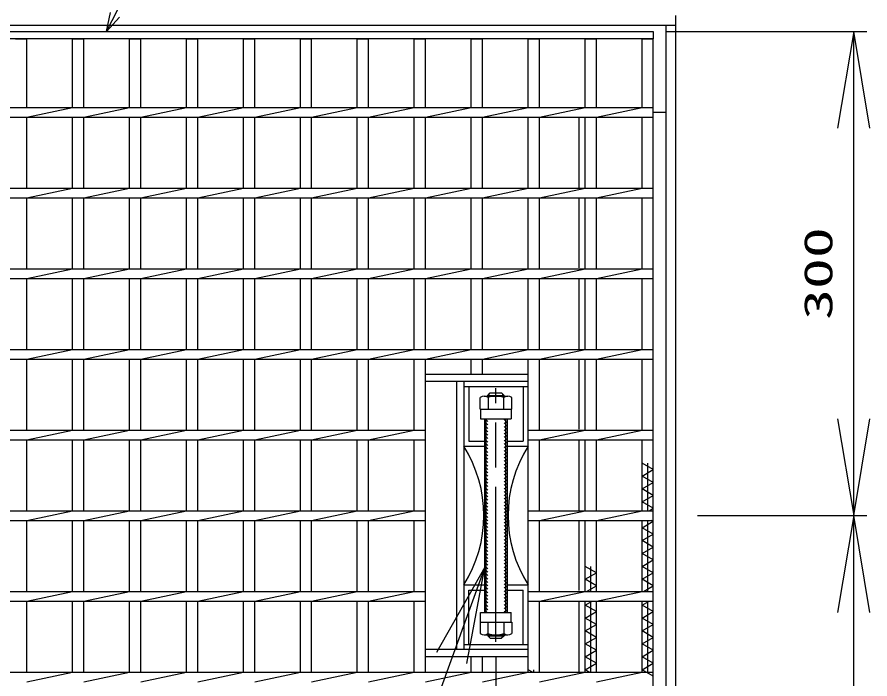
# Model space of a CAD drawing. Units: millimetres, scale not verified. Extents: x -1456 to 1389, y -1026 to 839.
# Drawn here: x -824 to -296, y 55 to 465 of the extents above; entities that cross this region are included whole.
import ezdxf
from ezdxf.enums import TextEntityAlignment as Align

# ---------------------------------------------------------------- set-up
doc = ezdxf.new("R2010")
doc.units = ezdxf.units.MM
doc.header["$LTSCALE"] = 8
doc.linetypes.add('CHAIN', pattern=[18.5, 12, -1.5, 3.5, -1.5])
doc.linetypes.add('DASHED', pattern=[7.5, 6, -1.5])
for name, color, linetype, lineweight in [('16', 3, 'Continuous', 25), ('17', 2, 'Continuous', 25), ('19', 6, 'Continuous', 25), ('22', 4, 'Continuous', 25)]:
    doc.layers.add(name, color=color, linetype=linetype, lineweight=lineweight)
doc.styles.add('ＭＳ ゴシック', font='')
doc.styles.get('ＭＳ ゴシック').set_extended_font_data('MS Gothic')

# ---------------------------------------------------------------- blocks, each defined once
blk = doc.blocks.new('open_arrow')
at = {"color": 0, "linetype": 'Continuous', "lineweight": -2}
blk.add_lwpolyline([(7.5, 1.25), (0, 0), (7.5, -1.25)], dxfattribs=at)

msp = doc.modelspace()

# ---------------------------------------------------------------- hatches: boundary and pattern name
at = {"layer": '17', "lineweight": 13}
h = msp.add_hatch(dxfattribs=at)
h.set_pattern_fill('USER', style=0, pattern_type=2)
h.set_pattern_definition([(135, (-108.038, 175.77), (-1.06066, -1.06066), [])])
h.paths.add_polyline_path([(-534.5, 95.882), (-534.5, 215.882), (-532.5, 215.882), (-532.5, 95.882)])
h = msp.add_hatch(dxfattribs=at)
h.set_pattern_fill('USER', style=0, pattern_type=2)
h.set_pattern_definition([(135, (-101.038, 175.77), (-1.06066, -1.06066), [])])
h.paths.add_polyline_path([(-522.5, 95.882), (-522.5, 215.882), (-520.5, 215.882), (-520.5, 95.882)])

# ---------------------------------------------------------------- linework, layer by layer
at = {"layer": '16'}
for p, q in [((-1037, 455.882), (-430, 455.882)), ((-430, 455.882), (-430, 451.382)), ((-430, 451.382), (-1037, 451.382)), ((-825.2, 451.382), (-818.2, 451.382)), ((-818.2, 408.882), (-818.2, 451.382)), ((-789.9, 408.882), (-789.9, 451.382)), ((-789.9, 451.382), (-782.9, 451.382)), ((-782.9, 408.882), (-782.9, 451.382)), ((-754.6, 408.882), (-754.6, 451.382)), ((-754.6, 451.382), (-747.6, 451.382)), ((-747.6, 408.882), (-747.6, 451.382)), ((-719.3, 408.882), (-719.3, 451.382)), ((-719.3, 451.382), (-712.3, 451.382)), ((-712.3, 408.882), (-712.3, 451.382)), ((-684, 408.882), (-684, 451.382)), ((-684, 451.382), (-677, 451.382)), ((-677, 408.882), (-677, 451.382)), ((-648.7, 408.882), (-648.7, 451.382)), ((-648.7, 451.382), (-641.7, 451.382)), ((-641.7, 408.882), (-641.7, 451.382)), ((-613.4, 408.882), (-613.4, 451.382)), ((-613.4, 451.382), (-606.4, 451.382)), ((-606.4, 408.882), (-606.4, 451.382)), ((-578.1, 408.882), (-578.1, 451.382)), ((-578.1, 451.382), (-571.1, 451.382)), ((-571.1, 408.882), (-571.1, 451.382)), ((-542.8, 408.882), (-542.8, 451.382)), ((-542.8, 451.382), (-535.8, 451.382)), ((-535.8, 408.882), (-535.8, 451.382)), ((-507.5, 408.882), (-507.5, 451.382)), ((-507.5, 451.382), (-500.5, 451.382)), ((-500.5, 408.882), (-500.5, 451.382)), ((-472.2, 408.882), (-472.2, 451.382)), ((-472.2, 451.382), (-465.2, 451.382)), ((-465.2, 408.882), (-465.2, 451.382)), ((-437, 408.882), (-437, 451.382)), ((-437, 451.382), (-430, 451.382)), ((-430, -139.618), (-430, 451.382)), ((-1037, 408.882), (-430, 408.882)), ((-818.2, 402.882), (-789.9, 408.882)), ((-782.9, 402.882), (-754.6, 408.882)), ((-747.6, 402.882), (-719.3, 408.882)), ((-712.3, 402.882), (-684, 408.882)), ((-677, 402.882), (-648.7, 408.882)), ((-641.7, 402.882), (-613.4, 408.882)), ((-606.4, 402.882), (-578.1, 408.882)), ((-571.1, 402.882), (-542.8, 408.882)), ((-535.8, 402.882), (-507.5, 408.882)), ((-500.5, 402.882), (-472.2, 408.882)), ((-465.2, 402.882), (-436.9, 408.882)), ((-430, 402.882), (-430, 408.882)), ((-1037, 402.882), (-430, 402.882)), ((-818.2, 358.882), (-818.2, 402.882)), ((-789.9, 358.882), (-789.9, 402.882)), ((-782.9, 358.882), (-782.9, 402.882)), ((-754.6, 358.882), (-754.6, 402.882)), ((-747.6, 358.882), (-747.6, 402.882)), ((-719.3, 358.882), (-719.3, 402.882)), ((-712.3, 358.882), (-712.3, 402.882)), ((-684, 358.882), (-684, 402.882)), ((-677, 358.882), (-677, 402.882)), ((-648.7, 358.882), (-648.7, 402.882)), ((-641.7, 358.882), (-641.7, 402.882)), ((-613.4, 358.882), (-613.4, 402.882)), ((-606.4, 358.882), (-606.4, 402.882)), ((-578.1, 358.882), (-578.1, 402.882)), ((-571.1, 358.882), (-571.1, 402.882)), ((-542.8, 358.882), (-542.8, 402.882)), ((-535.8, 358.882), (-535.8, 402.882)), ((-507.5, 358.882), (-507.5, 402.882)), ((-500.5, 358.882), (-500.5, 402.882)), ((-472.2, 358.882), (-472.2, 402.882)), ((-465.2, 358.882), (-465.2, 402.882)), ((-437, 358.882), (-437, 402.882)), ((-1037, 358.882), (-430, 358.882)), ((-818.2, 352.882), (-789.9, 358.882)), ((-782.9, 352.882), (-754.6, 358.882)), ((-747.6, 352.882), (-719.3, 358.882)), ((-712.3, 352.882), (-684, 358.882)), ((-677, 352.882), (-648.7, 358.882)), ((-641.7, 352.882), (-613.4, 358.882)), ((-606.4, 352.882), (-578.1, 358.882)), ((-571.1, 352.882), (-542.8, 358.882)), ((-535.8, 352.882), (-507.5, 358.882)), ((-500.5, 352.882), (-472.2, 358.882)), ((-465.2, 352.882), (-436.9, 358.882)), ((-430, 352.882), (-430, 358.882)), ((-1037, 352.882), (-430, 352.882)), ((-818.2, 308.882), (-818.2, 352.882)), ((-789.9, 308.882), (-789.9, 352.882)), ((-782.9, 308.882), (-782.9, 352.882)), ((-754.6, 308.882), (-754.6, 352.882)), ((-747.6, 308.882), (-747.6, 352.882)), ((-719.3, 308.882), (-719.3, 352.882)), ((-712.3, 308.882), (-712.3, 352.882)), ((-684, 308.882), (-684, 352.882)), ((-677, 308.882), (-677, 352.882)), ((-648.7, 308.882), (-648.7, 352.882)), ((-641.7, 308.882), (-641.7, 352.882)), ((-613.4, 308.882), (-613.4, 352.882)), ((-606.4, 308.882), (-606.4, 352.882)), ((-578.1, 308.882), (-578.1, 352.882)), ((-571.1, 308.882), (-571.1, 352.882)), ((-542.8, 308.882), (-542.8, 352.882)), ((-535.8, 308.882), (-535.8, 352.882)), ((-507.5, 308.882), (-507.5, 352.882)), ((-500.5, 308.882), (-500.5, 352.882)), ((-472.2, 308.882), (-472.2, 352.882)), ((-465.2, 308.882), (-465.2, 352.882)), ((-437, 308.882), (-437, 352.882)), ((-1037, 308.882), (-430, 308.882)), ((-818.2, 302.882), (-789.9, 308.882)), ((-782.9, 302.882), (-754.6, 308.882)), ((-747.6, 302.882), (-719.3, 308.882)), ((-712.3, 302.882), (-684, 308.882)), ((-677, 302.882), (-648.7, 308.882)), ((-641.7, 302.882), (-613.4, 308.882)), ((-606.4, 302.882), (-578.1, 308.882)), ((-571.1, 302.882), (-542.8, 308.882)), ((-535.8, 302.882), (-507.5, 308.882)), ((-500.5, 302.882), (-472.2, 308.882)), ((-465.2, 302.882), (-436.9, 308.882)), ((-430, 302.882), (-430, 308.882)), ((-1037, 302.882), (-430, 302.882)), ((-818.2, 258.882), (-818.2, 302.882)), ((-789.9, 258.882), (-789.9, 302.882)), ((-782.9, 258.882), (-782.9, 302.882)), ((-754.6, 258.882), (-754.6, 302.882)), ((-747.6, 258.882), (-747.6, 302.882)), ((-719.3, 258.882), (-719.3, 302.882)), ((-712.3, 258.882), (-712.3, 302.882)), ((-684, 258.882), (-684, 302.882)), ((-677, 258.882), (-677, 302.882)), ((-648.7, 258.882), (-648.7, 302.882)), ((-641.7, 258.882), (-641.7, 302.882)), ((-613.4, 258.882), (-613.4, 302.882)), ((-606.4, 258.882), (-606.4, 302.882)), ((-578.1, 258.882), (-578.1, 302.882)), ((-571.1, 258.882), (-571.1, 302.882)), ((-542.8, 258.882), (-542.8, 302.882)), ((-535.8, 258.882), (-535.8, 302.882)), ((-507.5, 258.882), (-507.5, 302.882)), ((-500.5, 258.882), (-500.5, 302.882)), ((-472.2, 258.882), (-472.2, 302.882)), ((-465.2, 258.882), (-465.2, 302.882)), ((-437, 258.882), (-437, 302.882)), ((-1037, 258.882), (-430, 258.882)), ((-818.2, 252.882), (-789.9, 258.882)), ((-782.9, 252.882), (-754.6, 258.882)), ((-747.6, 252.882), (-719.3, 258.882)), ((-712.3, 252.882), (-684, 258.882)), ((-677, 252.882), (-648.7, 258.882)), ((-641.7, 252.882), (-613.4, 258.882)), ((-606.4, 252.882), (-578.1, 258.882)), ((-571.1, 252.882), (-542.8, 258.882)), ((-535.8, 252.882), (-507.5, 258.882)), ((-500.5, 252.882), (-472.2, 258.882)), ((-465.2, 252.882), (-436.9, 258.882)), ((-430, 252.882), (-430, 258.882)), ((-1037, 252.882), (-430, 252.882)), ((-818.2, 208.882), (-818.2, 252.882)), ((-789.9, 208.882), (-789.9, 252.882)), ((-782.9, 208.882), (-782.9, 252.882)), ((-754.6, 208.882), (-754.6, 252.882)), ((-747.6, 208.882), (-747.6, 252.882)), ((-719.3, 208.882), (-719.3, 252.882)), ((-712.3, 208.882), (-712.3, 252.882)), ((-684, 208.882), (-684, 252.882)), ((-677, 208.882), (-677, 252.882)), ((-648.7, 208.882), (-648.7, 252.882)), ((-641.7, 208.882), (-641.7, 252.882)), ((-613.4, 208.882), (-613.4, 252.882)), ((-606.4, 208.882), (-606.4, 252.882)), ((-578.1, 208.882), (-578.1, 252.882)), ((-571.1, 58.882), (-571.1, 252.882)), ((-542.8, 243.382), (-542.8, 252.882)), ((-535.8, 243.382), (-535.8, 252.882)), ((-507.5, 58.882), (-507.5, 252.882)), ((-500.5, 208.882), (-500.5, 252.882)), ((-472.2, 208.882), (-472.2, 252.882)), ((-465.2, 208.882), (-465.2, 252.882)), ((-437, 208.882), (-437, 252.882)), ((-1037, 208.882), (-571.1, 208.882)), ((-818.2, 202.882), (-789.9, 208.882)), ((-782.9, 202.882), (-754.6, 208.882)), ((-747.6, 202.882), (-719.3, 208.882)), ((-712.3, 202.882), (-684, 208.882)), ((-677, 202.882), (-648.7, 208.882)), ((-641.7, 202.882), (-613.4, 208.882)), ((-606.4, 202.882), (-578.1, 208.882)), ((-507.5, 208.882), (-430, 208.882)), ((-500.5, 202.882), (-472.2, 208.882)), ((-465.2, 202.882), (-436.9, 208.882)), ((-430, 202.882), (-430, 208.882)), ((-1037, 202.882), (-571.1, 202.882)), ((-818.2, 158.882), (-818.2, 202.882)), ((-789.9, 158.882), (-789.9, 202.882)), ((-782.9, 158.882), (-782.9, 202.882)), ((-754.6, 158.882), (-754.6, 202.882)), ((-747.6, 158.882), (-747.6, 202.882)), ((-719.3, 158.882), (-719.3, 202.882)), ((-712.3, 158.882), (-712.3, 202.882)), ((-684, 158.882), (-684, 202.882)), ((-677, 158.882), (-677, 202.882)), ((-648.7, 158.882), (-648.7, 202.882)), ((-641.7, 158.882), (-641.7, 202.882)), ((-613.4, 158.882), (-613.4, 202.882)), ((-606.4, 158.882), (-606.4, 202.882)), ((-578.1, 158.882), (-578.1, 202.882)), ((-507.5, 202.882), (-430, 202.882)), ((-500.5, 158.882), (-500.5, 202.882)), ((-472.2, 158.882), (-472.2, 202.882)), ((-465.2, 158.882), (-465.2, 202.882)), ((-437, 158.882), (-437, 202.882)), ((-430, 184.382), (-437, 188.382)), ((-433.5, 158.882), (-433.5, 188.382)), ((-437, 180.382), (-430, 184.382)), ((-430, 176.382), (-437, 180.382)), ((-437, 172.382), (-430, 176.382)), ((-430, 168.382), (-437, 172.382)), ((-437, 164.382), (-430, 168.382)), ((-430, 160.382), (-437, 164.382)), ((-1037, 158.882), (-571.1, 158.882)), ((-818.2, 152.882), (-789.9, 158.882)), ((-782.9, 152.882), (-754.6, 158.882)), ((-747.6, 152.882), (-719.3, 158.882)), ((-712.3, 152.882), (-684, 158.882)), ((-677, 152.882), (-648.7, 158.882)), ((-641.7, 152.882), (-613.4, 158.882)), ((-606.4, 152.882), (-578.1, 158.882)), ((-507.5, 158.882), (-430, 158.882)), ((-500.5, 152.882), (-472.2, 158.882)), ((-465.2, 152.882), (-436.9, 158.882)), ((-432.625, 158.882), (-430, 160.382)), ((-430, 152.882), (-430, 158.882)), ((-1037, 152.882), (-571.1, 152.882)), ((-818.2, 108.882), (-818.2, 152.882)), ((-789.9, 108.882), (-789.9, 152.882)), ((-782.9, 108.882), (-782.9, 152.882)), ((-754.6, 108.882), (-754.6, 152.882)), ((-747.6, 108.882), (-747.6, 152.882)), ((-719.3, 108.882), (-719.3, 152.882)), ((-712.3, 108.882), (-712.3, 152.882)), ((-684, 108.882), (-684, 152.882)), ((-677, 108.882), (-677, 152.882)), ((-648.7, 108.882), (-648.7, 152.882)), ((-641.7, 108.882), (-641.7, 152.882)), ((-613.4, 108.882), (-613.4, 152.882)), ((-606.4, 108.882), (-606.4, 152.882)), ((-578.1, 108.882), (-578.1, 152.882)), ((-507.5, 152.882), (-430, 152.882)), ((-500.5, 108.882), (-500.5, 152.882)), ((-472.2, 108.882), (-472.2, 152.882)), ((-465.2, 108.882), (-465.2, 152.882)), ((-437, 108.882), (-437, 152.882)), ((-437, 148.382), (-430, 152.382)), ((-430, 144.382), (-437, 148.382)), ((-433.5, 108.882), (-433.5, 152.882)), ((-430, 152.382), (-430.875, 152.882)), ((-437, 140.382), (-430, 144.382)), ((-430, 136.382), (-437, 140.382)), ((-437, 132.382), (-430, 136.382)), ((-430, 128.382), (-437, 132.382)), ((-437, 124.382), (-430, 128.382)), ((-465.2, 120.382), (-472.2, 124.382)), ((-468.7, 108.882), (-468.7, 124.382)), ((-430, 120.382), (-437, 124.382)), ((-472.2, 116.382), (-465.2, 120.382)), ((-465.2, 112.382), (-472.2, 116.382)), ((-437, 116.382), (-430, 120.382)), ((-430, 112.382), (-437, 116.382)), ((-471.325, 108.882), (-465.2, 112.382)), ((-436.125, 108.882), (-430, 112.382)), ((-1037, 108.882), (-571.1, 108.882)), ((-818.2, 102.882), (-789.9, 108.882)), ((-782.9, 102.882), (-754.6, 108.882)), ((-747.6, 102.882), (-719.3, 108.882)), ((-712.3, 102.882), (-684, 108.882)), ((-677, 102.882), (-648.7, 108.882)), ((-641.7, 102.882), (-613.4, 108.882)), ((-606.4, 102.882), (-578.1, 108.882)), ((-507.5, 108.882), (-430, 108.882)), ((-500.5, 102.882), (-472.2, 108.882)), ((-465.2, 102.882), (-436.9, 108.882)), ((-430, 102.882), (-430, 108.882)), ((-1037, 102.882), (-571.1, 102.882)), ((-818.2, 58.882), (-818.2, 102.882)), ((-789.9, 58.882), (-789.9, 102.882)), ((-782.9, 58.882), (-782.9, 102.882)), ((-754.6, 58.882), (-754.6, 102.882)), ((-747.6, 58.882), (-747.6, 102.882)), ((-719.3, 58.882), (-719.3, 102.882)), ((-712.3, 58.882), (-712.3, 102.882)), ((-684, 58.882), (-684, 102.882)), ((-677, 58.882), (-677, 102.882)), ((-648.7, 58.882), (-648.7, 102.882)), ((-641.7, 58.882), (-641.7, 102.882)), ((-613.4, 58.882), (-613.4, 102.882)), ((-606.4, 58.882), (-606.4, 102.882)), ((-578.1, 58.882), (-578.1, 102.882)), ((-507.5, 102.882), (-430, 102.882)), ((-500.5, 58.882), (-500.5, 102.882)), ((-472.2, 58.882), (-472.2, 102.882)), ((-472.2, 100.382), (-467.825, 102.882)), ((-468.7, 58.882), (-468.7, 102.882)), ((-465.2, 58.882), (-465.2, 102.882)), ((-437, 58.882), (-437, 102.882)), ((-437, 100.382), (-432.625, 102.882)), ((-433.5, 58.882), (-433.5, 102.882)), ((-465.2, 96.382), (-472.2, 100.382)), ((-472.2, 92.382), (-465.2, 96.382)), ((-430, 96.382), (-437, 100.382)), ((-437, 92.382), (-430, 96.382)), ((-465.2, 88.382), (-472.2, 92.382)), ((-430, 88.382), (-437, 92.382)), ((-472.2, 84.382), (-465.2, 88.382)), ((-437, 84.382), (-430, 88.382)), ((-465.2, 80.382), (-472.2, 84.382)), ((-472.2, 76.382), (-465.2, 80.382)), ((-430, 80.382), (-437, 84.382)), ((-437, 76.382), (-430, 80.382)), ((-465.2, 72.382), (-472.2, 76.382)), ((-430, 72.382), (-437, 76.382)), ((-472.2, 68.382), (-465.2, 72.382)), ((-437, 68.382), (-430, 72.382)), ((-542.8, 58.882), (-542.8, 68.382)), ((-535.8, 58.882), (-535.8, 68.382)), ((-465.2, 64.382), (-472.2, 68.382)), ((-472.2, 60.382), (-465.2, 64.382)), ((-430, 64.382), (-437, 68.382)), ((-437, 60.382), (-430, 64.382)), ((-1037, 58.882), (-430, 58.882)), ((-818.2, 52.882), (-789.9, 58.882)), ((-782.9, 52.882), (-754.6, 58.882)), ((-747.6, 52.882), (-719.3, 58.882)), ((-712.3, 52.882), (-684, 58.882)), ((-677, 52.882), (-648.7, 58.882)), ((-641.7, 52.882), (-613.4, 58.882)), ((-606.4, 52.882), (-578.1, 58.882)), ((-571.1, 52.882), (-542.8, 58.882)), ((-535.8, 52.882), (-507.5, 58.882)), ((-504.875, 58.882), (-507.5, 60.382)), ((-504, 58.882), (-504, 60.382)), ((-500.5, 52.882), (-472.2, 58.882)), ((-469.575, 58.882), (-472.2, 60.382)), ((-465.2, 52.882), (-436.9, 58.882)), ((-430, 56.382), (-437, 60.382)), ((-430, 52.882), (-430, 58.882))]:
    msp.add_line(p, q, dxfattribs=at)
at = {"layer": '17', "color": 3}
for p, q in [((-507.5, 243.382), (-571.1, 243.382)), ((-507.5, 238.882), (-571.1, 238.882)), ((-552, 238.882), (-552, 72.882)), ((-547.5, 238.882), (-547.5, 72.882)), ((-507.5, 198.882), (-507.5, 238.882)), ((-507.5, 235.682), (-547.5, 235.682)), ((-507.5, 72.882), (-507.5, 112.882)), ((-547.5, 76.082), (-507.5, 76.082)), ((-507.5, 72.882), (-571.1, 72.882)), ((-507.5, 68.382), (-571.1, 68.382))]:
    msp.add_line(p, q, dxfattribs=at)
at = {"layer": '17', "color": 3, "linetype": 'DASHED'}
for p, q in [((-544.3, 235.682), (-544.3, 202.082)), ((-510.7, 235.682), (-510.7, 202.082)), ((-544.3, 202.082), (-534.5, 202.082)), ((-520.5, 202.082), (-510.7, 202.082)), ((-547.5, 198.882), (-534.5, 198.882)), ((-520.5, 198.882), (-507.5, 198.882)), ((-547.5, 112.882), (-534.5, 112.882)), ((-520.5, 112.882), (-507.5, 112.882)), ((-544.3, 76.082), (-544.3, 109.682)), ((-544.3, 109.682), (-534.5, 109.682)), ((-520.5, 109.682), (-510.7, 109.682)), ((-510.7, 76.082), (-510.7, 109.682))]:
    msp.add_line(p, q, dxfattribs=at)
at = {"layer": '17', "color": 33, "linetype": 'CHAIN'}
msp.add_line((-527.5, 77.601), (-527.5, 234.764), dxfattribs=at)
at = {"layer": '17'}
for p, q in [((-537.315, 221.882), (-537.315, 228.978)), ((-534.861, 229.882), (-520.139, 229.882)), ((-532.5, 230.382), (-531, 231.882)), ((-532.5, 229.882), (-532.5, 230.382)), ((-532.5, 230.382), (-522.5, 230.382)), ((-532.407, 228.978), (-532.407, 221.882)), ((-531.688, 229.882), (-531.688, 231.194)), ((-531, 231.882), (-524, 231.882)), ((-522.5, 230.382), (-524, 231.882)), ((-523.312, 229.882), (-523.312, 231.194)), ((-522.593, 221.882), (-522.593, 228.978)), ((-522.5, 229.882), (-522.5, 230.382)), ((-517.685, 221.882), (-517.685, 228.978)), ((-537.315, 221.882), (-517.685, 221.882)), ((-537, 221.882), (-518, 221.882)), ((-537, 221.882), (-537, 215.882)), ((-518, 221.882), (-518, 215.882)), ((-537, 215.882), (-518, 215.882)), ((-533.5, 95.882), (-533.5, 215.882)), ((-521.5, 215.882), (-521.5, 95.882)), ((-537, 95.882), (-518, 95.882)), ((-537, 89.882), (-537, 95.882)), ((-518, 89.882), (-518, 95.882)), ((-537.315, 89.882), (-537.315, 82.785)), ((-537.315, 89.882), (-517.685, 89.882)), ((-537, 89.882), (-518, 89.882)), ((-532.407, 82.785), (-532.407, 89.882)), ((-522.593, 89.882), (-522.593, 82.785)), ((-517.685, 89.882), (-517.685, 82.785)), ((-534.861, 81.882), (-520.139, 81.882)), ((-532.5, 81.882), (-532.5, 81.382)), ((-532.5, 81.382), (-522.5, 81.382)), ((-532.5, 81.382), (-531, 79.882)), ((-531.688, 81.882), (-531.688, 80.57)), ((-531, 79.882), (-524, 79.882)), ((-522.5, 81.382), (-524, 79.882)), ((-523.312, 81.882), (-523.312, 80.57)), ((-522.5, 81.882), (-522.5, 81.382))]:
    msp.add_line(p, q, dxfattribs=at)
at = {"layer": '17', "color": 7}
for p, q in [((-534.5, 95.882), (-534.5, 215.882)), ((-520.5, 215.882), (-520.5, 95.882))]:
    msp.add_line(p, q, dxfattribs=at)
at = {"layer": '17'}
for centre, radius, start, end in [((-534.861, 226.098), 3.784, 49.5701, 130.4299), ((-527.5, 216.103), 13.779, 69.13594, 110.86406), ((-520.139, 226.098), 3.784, 49.5701, 130.4299), ((-534.861, 85.665), 3.784, 229.5701, 310.4299), ((-527.5, 95.661), 13.779, 249.13594, 290.86406), ((-520.139, 85.665), 3.784, 229.5701, 310.4299)]:
    msp.add_arc(centre, radius, start, end, dxfattribs=at)
at = {"layer": '17', "color": 3}
for centre, start, end in [((-615.21, 155.882), 327.58195, 32.41805), ((-439.79, 155.882), 147.58195, 212.41805)]:
    msp.add_arc(centre, 80.21, start, end, dxfattribs=at)
at = {"layer": '19'}
for p, q in [((-416, -154.118), (-416, 465.882)), ((-1051, 459.882), (-416, 459.882)), ((-422, -148.118), (-422, 459.882)), ((-472.5, 409.382), (-472.2, 409.682)), ((-476, 358.882), (-476, 402.382)), ((-430, 405.882), (-422, 405.882)), ((-476, 309.382), (-476, 352.882)), ((-476, 258.882), (-476, 302.382)), ((-476, 209.382), (-476, 252.882)), ((-476, 158.882), (-476, 202.382)), ((-476, 109.382), (-476, 152.882)), ((-476, 58.882), (-476, 102.382))]:
    msp.add_line(p, q, dxfattribs=at)
at = {"layer": '22'}
for p, q in [((-768.75, 455.882), (-691, 611.382)), ((-768.75, 455.882), (-766.35, 467.562)), ((-768.75, 455.882), (-760.75, 464.682)), ((-422, 455.882), (-297.783, 455.882)), ((-305.783, 155.882), (-305.783, 455.882)), ((-402.709, 155.882), (-297.783, 155.882)), ((-402.709, 155.882), (-297.783, 155.882)), ((-305.783, -144.118), (-305.783, 155.882)), ((-527.5, 68.082), (-527.5, -280.61))]:
    msp.add_line(p, q, dxfattribs=at)
msp.add_lwpolyline([(-534.5, 123.941), (-672.864, -257.48), (-823.264, -257.48)], dxfattribs=at)

# ---------------------------------------------------------------- block references
at = {"layer": '22', "xscale": 8, "yscale": 8}
for p, rotation in [((-305.783, 455.882), 270), ((-305.783, 155.882), 90), ((-305.783, 155.882), 270), ((-534.5, 123.941), 250.1)]:
    msp.add_blockref('open_arrow', p, dxfattribs=dict(at, rotation=rotation))

# ---------------------------------------------------------------- texts
at = {"layer": '22', "style": 'ＭＳ ゴシック', "width": 1.6}
msp.add_text('300', height=17.6, rotation=90, dxfattribs=at).set_placement((-313.783, 305.882), align=Align.BOTTOM_CENTER)

doc.saveas('drawing.dxf')
